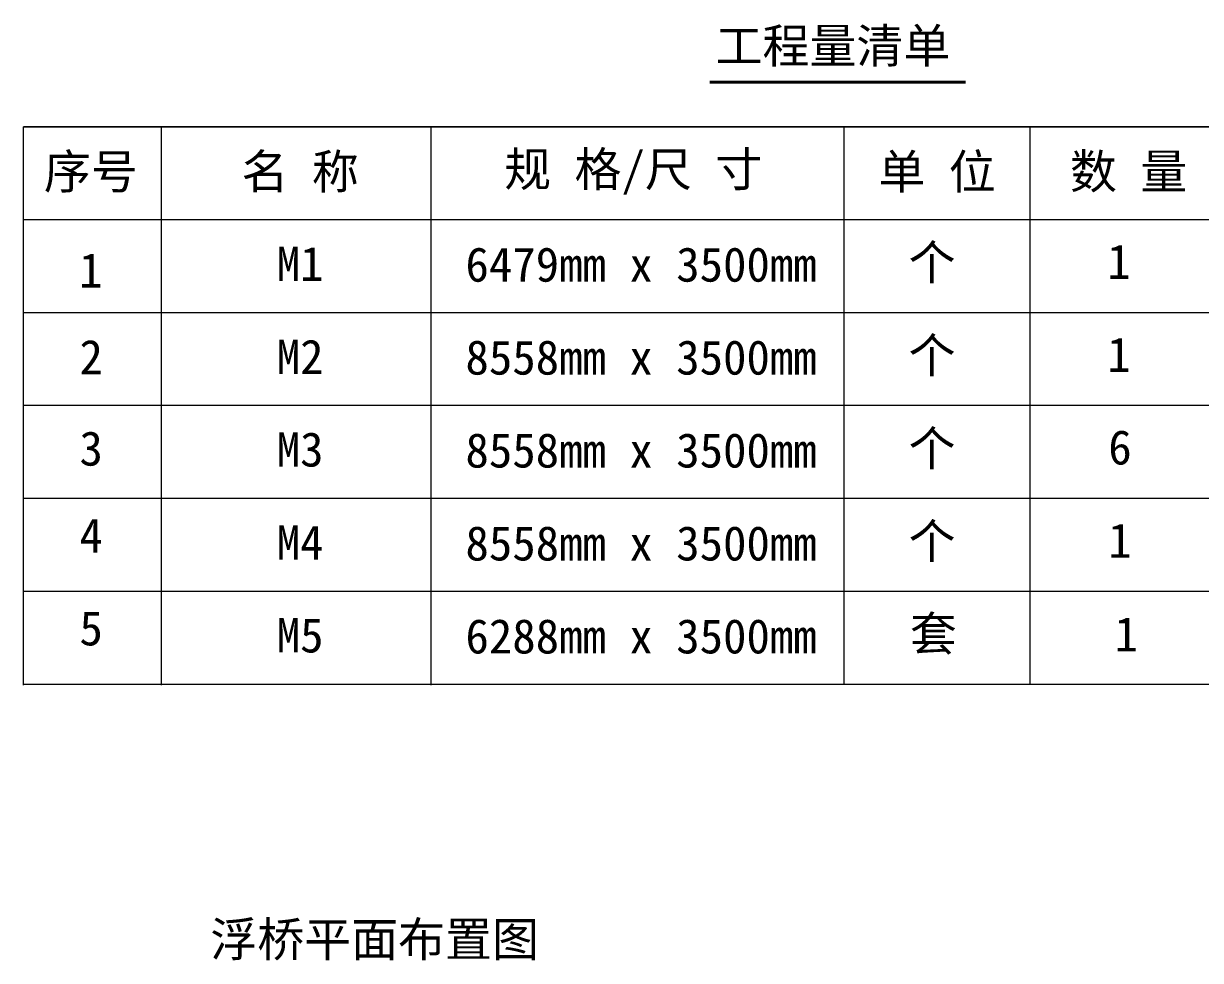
# Model space of a CAD drawing. Header units: millimetres. Extents: x 11827 to 862553, y 15071 to 134256.
# Drawn here: x 278242 to 309011, y 15071 to 39572 of the extents above; entities that cross this region are included whole.
import ezdxf
from ezdxf.enums import TextEntityAlignment as Align

# ---------------------------------------------------------------- set-up
doc = ezdxf.new("R2010")
doc.units = ezdxf.units.MM
doc.layers.add('文本', color=3, linetype='Continuous', lineweight=13)
doc.styles.add('宋体', font='')
doc.styles.get('宋体').set_extended_font_data('SimSun')

msp = doc.modelspace()

# ---------------------------------------------------------------- linework, layer by layer
at = {"layer": '文本'}
for p, q in [((322911.51, 36872.47), (278241.73, 36872.47)), ((281841.31, 36872.47), (281841.31, 22274.32)), ((288890.95, 36872.47), (288890.95, 22274.32)), ((299691.3, 36872.47), (299691.3, 22289.39)), ((304551.27, 36872.47), (304551.27, 22289.39)), ((322911.51, 34441.96), (278241.73, 34441.96)), ((281841.31, 32011.44), (278241.73, 32011.44)), ((322911.51, 32011.44), (281841.31, 32011.44)), ((281841.31, 29580.93), (278241.73, 29580.93)), ((322911.51, 29580.93), (281841.31, 29580.93)), ((281841.31, 27150.42), (278241.73, 27150.42)), ((322911.51, 27150.42), (281841.31, 27150.42)), ((322911.51, 24719.91), (278241.73, 24719.91)), ((322911.51, 22289.39), (278241.73, 22289.39))]:
    msp.add_line(p, q, dxfattribs=at)
at = {"layer": '文本', "const_width": 81}
msp.add_lwpolyline([(296183.95, 38037.25), (302873.37, 38037.25)], dxfattribs=at)
at = {"layer": '文本'}
msp.add_lwpolyline([(278241.73, 22274.32), (278241.73, 36872.47), (322911.51, 36872.47), (322911.51, 22289.39)], dxfattribs=at)

# ---------------------------------------------------------------- texts
at = {"layer": '文本', "style": '宋体'}
for s, p in [('工程量清单', (296333.07, 38991.25)), ('浮桥平面布置图', (283125.36, 15625.84))]:
    msp.add_text(s, height=900, dxfattribs=at).set_placement(p, align=Align.MIDDLE_LEFT)
for s, p in [('规 格/尺 寸', (294180.65, 35720.27)), ('序号', (280002.19, 35720.27)), ('名 称', (285474.11, 35720.27)), ('单 位', (302124.47, 35720.27)), ('数 量', (307132.16, 35720.27)), ('个', (301993.31, 33344.66)), ('1', (280000.39, 33118.73)), ('M1', (285472.31, 33289.98)), ('6479mm x 3500mm', (294386.97, 33264.66)), ('1', (306881.39, 33344.66)), ('个', (301993.31, 30914.14)), ('2', (280009.81, 30851.24)), ('M2', (285472.31, 30859.47)), ('8558mm x 3500mm', (294386.97, 30834.15)), ('1', (306881.39, 30914.14)), ('个', (301993.31, 28483.63)), ('个', (301993.31, 28483.63)), ('6', (306906.85, 28483.63)), ('3', (280009.81, 28453.96)), ('M3', (285472.31, 28428.96)), ('8558mm x 3500mm', (294386.97, 28403.64)), ('4', (280009.81, 26182.7)), ('个', (301993.31, 26053.12)), ('个', (301993.31, 26053.12)), ('1', (306906.85, 26053.12)), ('M4', (285472.31, 25998.44)), ('8558mm x 3500mm', (294386.97, 25973.12)), ('5', (280009.81, 23752.19)), ('M5', (285472.31, 23567.93)), ('套', (302027.43, 23634.52)), ('1', (307072.62, 23601.44)), ('6288mm x 3500mm', (294386.97, 23542.61))]:
    msp.add_text(s, height=900, dxfattribs=at).set_placement(p, align=Align.MIDDLE)

doc.saveas('drawing.dxf')
